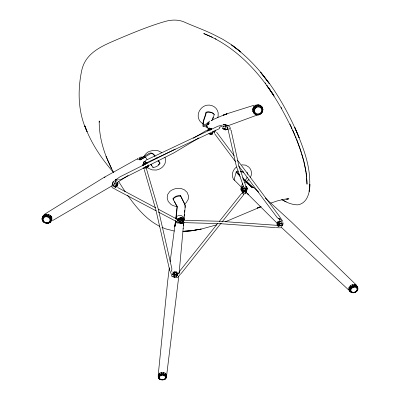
<?xml version="1.0" encoding="UTF-8"?>
<svg xmlns="http://www.w3.org/2000/svg" width="400" height="400" viewBox="0 0 400 400"><rect width="100%" height="100%" fill="white"/><g stroke="black" fill="none" stroke-linecap="round" stroke-linejoin="round"><path stroke-width="0.6" d="M163.56 372.475L165.335 373.215L166.4 374.485L166.535 377.13L165.645 378.8C163.75 380.365 160.785 380.36 158.97 378.675L158.215 376.98L158.525 374.385L159.725 373.145L161.555 372.455L163.56 372.475L163.24 375.255L161.8 375.245L160.465 375.75L159.575 376.665L159.355 377.725L159.83 378.72L160.885 379.435L162.28 379.715L164.19 379.41L164.14 379.705L163.7 379.49L164.82 378.815L165.4 377.83L165.305 376.72L164.53 375.79L163.24 375.255M161.555 372.455L161.8 375.245M159.725 373.145L159.79 374.725L160.465 375.75M158.525 374.385L158.215 376.98L158.97 378.675L160.63 379.675L160.885 379.435M279.665 219.875L279.605 220.67M150.805 164.485L152.985 167.43A8.15 7.37 2.3 0 0 159.945 163.29L159.955 162.765L158.115 160.26M147.395 163.155L147.405 162.49L146.79 162.43L145.43 164.385M152.985 167.43L153.005 166.905M258.425 106.9L260.07 107.335L261.275 108.46L261.765 110.03L261.43 111.705L260.31 113.145L258.695 113.945L256.94 113.925L255.5 113.115L254.635 111.665L254.585 109.915L255.34 108.34L256.72 107.265L258.425 106.9L258.025 104.66L255.68 105.16L253.785 106.64L252.76 108.785L252.83 111.15L254.295 113.675L256.435 114.85L258.795 114.875L260.945 113.81L262.415 111.915L262.91 109.495L261.93 106.805L260.28 105.255L258.025 104.66M47.96 222.635L48.69 223.12C46.415 223.65 44.1 223.09 42.68 221.06C41.43 218.915 42.34 216.105 44.28 214.725C47.04 213.315 50.635 214.665 51.81 217.52L51.91 219.565L50.57 222.095L48.525 223.28L46.28 223.375L46.25 222.705L44.68 222.105L43.55 220.975L43.1 219.55L43.43 218.165L44.465 217.125C46.485 216.1 49.115 217.1 49.985 219.18L50.055 220.66L49.335 221.885L47.96 222.635L46.25 222.705M215.515 131.68L215.305 130.045M177.645 220.51L177.765 218.85L179.215 218.87M183.88 220.47L183.935 218.225M183.705 222.77L179.095 273.23M238.21 171.025L236.94 171.23L236.275 171.75L236.23 172.315L240.2 176.42M241.81 191.24L243.245 190.7L243.67 188.42L242.66 186.695L241.225 187.245L240.805 189.515A9.51 5.375 33.5 0 0 241.81 191.24L243.3 191.245L244.73 190.705L245.155 188.43L244.925 187.925M158.175 375.505L167.61 281.805L169.32 267.88M242.32 192.745L242.68 191.235L243.765 192.29M185.105 207.61L184.945 204.235L180.43 195.57A7.885 6.9 -2.7 0 0 173.02 198.625L174.635 202.22L177.305 206.5L176.01 218.89M278.065 226.22L279.7 225.74L280.185 223.33L279.025 221.41L277.395 221.9L276.915 224.3A10.25 5.85 36.2 0 0 278.055 226.22L281.235 225.69L281.44 224.935L281.715 223.28L280.95 221.9L280.56 221.365L279.025 221.41M178.79 276.24L166.625 375.595M183.775 219.575L183.975 217.745M184.17 215.91L184.37 214.075M184.565 212.245L184.765 210.41M183.375 225.67L183.64 223.225M183.97 220.165L185.295 205.635L180.43 195.57M177.7 220.525L177.755 222.47L181.815 222.65M175.55 220.75L174.91 226.275L175.795 220.735M175.84 218.295L177.025 206.94L174.615 201.65M183.35 221.085L183.54 219.435L184.63 220.205M171.685 270.7L171.89 268.805L158.225 208.9L146.285 168.29M175.425 221.755L170.13 261.71M175.85 220.915L175.13 225.84L174.705 226.675M176.1 219.215L176.625 216.49L177.555 216.005M353.93 292.32L353.69 292.805L351.76 292.665L349.97 291.515L348.745 289.035L349.04 287.31C350.395 284.885 353.625 283.74 356.13 285.035L357.74 287.255L357 288.44L357.115 289.645C356.565 291.585 354.395 292.67 352.48 292.215L351.33 291.525L350.805 290.415L351.02 289.175C352.015 287.405 354.38 286.585 356.215 287.525L357 288.44M241.71 186.43L241.93 185.045L242.73 183.68M142.94 165.83L143.74 161.815L145.28 161.69L145.415 160.84L144.68 161.645M214.39 132.835L214.69 131.255L214.445 130.94M144.105 164.93L144.545 162.74L146.65 162.495M245.94 189.88L245.285 193.045L243.135 192.94M354.91 287.1L355.005 285.83L354.35 284.46M42.86 216.15L42.055 218.885L42.675 220.84L44.19 222.58L44.68 222.105M228.65 128.745L228.28 130.465L236.345 166.195L243.375 186.055M227.42 129.78L227.85 127.35L226.185 126.77L223.21 126.315L222.715 128.415C223.53 128.57 228.655 129.455 226.76 129.775M212.245 133.805L212.76 131.905L212.4 134.105L209.41 133.17M224.95 128.745L225.44 126.645M227.31 129.43L227.795 127.34M145.79 160.575L145.915 160.27M117.575 182.65L116.19 184.025L115.26 186.43L115.725 187.445L117.11 186.07L117.83 184.425L118.03 183.68L117.575 182.65L115.79 181.795L114.405 183.165L113.69 184.785L113.475 185.565L113.94 186.585L115.725 187.445M236.275 171.75L234.055 179.765L241.585 187.38M142.67 165.795L143.81 162.23M206.045 112.22C205.215 116.78 202.285 121.38 202.965 126.12L208.75 124.205L209.05 122.955L203.475 124.98C202.6 121.045 205.78 116.48 206.275 112.54L206.045 112.22L207.565 111.85A10.2 9.84 -72.8 0 1 212.935 113.16L214.25 114.485L212.465 120.355M212.58 118.855L213.115 117.095M47.635 216.925L48.625 214.445M148.8 165.25L148.12 166.77A9.765 6.13 9 0 1 146.925 167.99L145.08 166.85M144.175 164.865L145.485 162.34M50.905 221.265L50.355 222.28L49.335 221.885M213.735 131.09L213.395 131.24M256.94 113.925L256.435 114.85L254.295 113.675L252.83 111.15M176.015 217.79L176.2 217.335M46.355 214.105L45.92 215.315L45.975 216.675M44.28 214.725L43.9 215.915L44.465 217.125M177.995 273.695L176.6 276.535L174.245 276.545L172.765 274.635L174.165 271.8L176.515 271.79L177.995 273.695L176.6 276.535M184.115 219.955L183.745 220.78L183.54 219.435M217.635 117.695L218.115 116.64L218.16 112.77A10.52 9.835 -32.1 0 0 206.75 105.225C200.24 106.58 195.925 114.385 199.405 120.365A10.445 9.79 -37.7 0 0 202.955 123.73M179.245 272.43L180.065 270.68L217.74 223.395M183.345 220.415L183.9 219.25L182.495 217.51L180.28 217.46L178.955 220.14L179.88 221.355L180.36 221.885L182.58 221.93L183.14 220.745M183.815 221.21L182.71 222.88C180.895 222.405 176.775 220.625 179.095 218.3L179.985 218.085M182.58 221.93L183.9 219.25M178.955 220.14L179.745 218.57M180.28 217.46L179.775 218.445L180.36 218.495M180.36 221.885L180.86 220.91L183.085 220.955M183.01 228.735L183.23 228.315M146.925 167.99L146.595 166.995L146.945 166.34M260.07 107.335L260.6 106.075L260.28 105.255M173.645 272.725L174.165 271.8M174.245 276.545L174.76 275.63L177.12 275.62M50.355 222.28L51.655 219.99M243.395 186.375L243.85 186.005M180.655 273.825L178.185 276.805M181.125 273.575L220.865 223.45M145.805 163.99L147.005 162.78L147.025 163.035M356.215 287.525L356.74 286.39L356.13 285.035M219.865 127.71L219.035 128.835L147.325 162.37M179.235 272.63L178.425 273.425M281.755 226.66L280.48 227.88M219.3 221.44L241.48 193.575M178.86 273.265L179.285 272.725M222.025 221.985L243.33 195.175M352.48 292.215L351.76 292.665L349.97 291.515L348.745 289.035M178.825 218.825C176.38 221.4 181.185 223.065 182.985 223.635L184.43 222.46L183.685 223.165M246.115 191.175L247.155 188.455L246.8 187.06L246.19 186.76M172.795 274.1L173.23 273.665M164.53 375.79L165.255 374.79L165.335 373.215M245 180.35L246.065 179.31A9.825 7.78 -46.1 0 0 247.11 177.14M50.055 220.66L51.575 220.395L51.48 218.345L51.81 217.52L50.62 215.68L49.115 217.835M207.365 122.975L209.83 121.11M114.935 181.605L118.25 179.46M355.91 291.595L356.7 290.93M281.88 226.09L282.935 224.2L282.9 222.37M255.5 113.115L254.49 113.755L253.34 111.825L253.275 109.52L254.275 107.43L256.12 105.985L258.405 105.5L260.6 106.075L262.21 107.585L262.865 109.685L262.415 111.915L261.43 111.705M244.9 182.34L246.01 182.18L252.075 187.565L253.285 187.72L247.29 182.195L246.53 182.065M237.93 171.69L237.36 172.51L239.35 174.735M246.035 181.915L248.98 179.595M184.385 204.125L186.2 202.74L188.16 199.455L188.475 195.82L187.15 192.42L184.41 189.83L180.765 188.36A11.84 9.08 -7.2 0 0 169.78 191.48L167.7 194.48L167.17 198.015L168.23 201.48L170.865 204.345A10.35 8.7 -0.7 0 0 177.105 206.43M261.275 108.46L262.235 107.335L260.58 105.78L258.32 105.185L255.97 105.685L254.07 107.17L253.04 109.32L253.11 111.69L254.635 111.665M114.6 180.595L119.915 176.875L175.265 149.125M44.21 214.465L103.445 177.76L136.625 159.25M116.345 179.86L116.775 179.575M117.275 182.485L128.115 175.48M137.245 159.17L138.11 158.845M198.92 137.915L174 152.825L120.34 179.805L118.945 179.895M193.32 138.265L206.65 130.315M163.92 379.74L165.645 378.8L166.535 377.13L166.4 374.485M111.865 185.93L52.39 220.68M138.985 158.01L141.32 156.795M177.26 219.11L177.765 218.85L177.57 220.085L177.26 219.11L176.935 219.155M256.005 114.255L256.295 114.805L258.725 114.835L260.94 113.735L262.45 111.785L262.145 111.245M351.33 291.525L350.24 291.76L349.255 290L349.55 288.27C350.905 285.84 354.145 284.695 356.655 285.99L357.74 287.255L357.945 289.235L357.165 290.87L355.63 292.155L353.515 292.595M146.265 160.07L218.03 126.17L222.515 125.055M211.845 120.1L225.725 114.15L254.155 105.2M260.735 206.86L225.18 221.84M219.21 127.32L222.3 126.185M207.105 130.125L207.93 129.965M165.305 376.72L166.4 375.625L165.34 374.35C163.17 373.015 160.01 373.35 158.515 375.525L158.33 377.345L159.355 377.725M261.225 206.52L257.245 208.02L260.705 206.74M257.815 114.805L228.75 125.48M280.155 221.505L280.56 221.365M270.785 203.105L277.24 200.915L284.285 199.245L288.975 198.87L287.16 198.89M177.975 277.32L176.105 277.61M225.93 114.255L227.135 113.9M216.78 224.81L201.115 229.13L191.225 230.79L182.755 231.45M220.165 223.735L221.295 223.38M43.55 220.975L42.675 220.84M211.215 120.64L211.915 120.425M49.985 219.18L51.48 218.345C50.295 215.485 46.695 214.135 43.93 215.545L42.505 216.975L42.08 219.16L43.1 219.55M159.83 378.72L159.4 378.84L158.84 377.675L159.095 376.435C160.37 374.59 163.045 374.295 164.89 375.43L165.795 376.51L165.91 377.8L165.235 378.95L164.82 378.815M278.93 221.855L279.46 221.715M225.805 114.465L223.18 115.125L225.865 114.525M176.945 219.42L177.335 219.32M206.275 112.54L207.8 112.165A10.215 9.855 -72.7 0 1 213.18 113.48L214.25 114.485M114.09 181.04L113.17 181.625L112.765 182.4L112.085 185.62M279.705 227.835L276.175 227.645M182.39 223.02L176.915 222.97L176.695 221.82L176.17 221.28L176.675 222.275M181.805 223.19L180.345 223.15M357.115 289.645L357.595 289.56L357.895 288.92M261.765 110.03L262.865 109.685L262.605 108.96M178.01 215.575L181.095 215.485L183.395 216.865M214.295 131.51L213.44 131.345M228.105 125.555C229.435 125.585 224.135 124.615 223.595 124.245L223.89 124.74M146.99 159.625L146.565 158.485L145.345 157.165L140.12 159.955L138.67 159.275L143.67 156.54L144.05 156.69M144.08 161.755L144.535 161.71M350.805 290.415L349.545 290.28L349.835 288.605C351.155 286.245 354.3 285.135 356.74 286.39L357.795 287.62M208.17 130.25L207.275 130.31L207.86 130.78L208.9 129.545L210.585 130.03M183.535 231.275L191.225 230.79L201.095 229.07L191.225 230.79L183.545 231.285M244.435 193.97L245.955 193.605C245.975 191.405 248.28 187.87 245.77 186.235M165.4 377.83L166.415 377.485L166.29 376.025L165.255 374.79C163.145 373.49 160.08 373.815 158.62 375.93L159.575 376.665M226.11 129.77L224.745 129.2L223.825 129.245M226.15 129.59L225.325 129.145L223.865 129.065M46.225 223.145L48.2 223.06L49.805 222.185L50.655 220.75L50.57 219.015C49.56 216.58 46.495 215.425 44.14 216.625L42.93 217.835L42.545 219.46L43.07 221.12L44.39 222.445M279.7 225.74L281.235 225.69M280.185 223.33L281.715 223.28M243.245 190.7L244.73 190.705M243.67 188.42L245.155 188.43M242.66 186.695L243.65 186.7M241.225 187.245L242.22 187.255M212.4 134.105L210.96 133.965M185.29 220.38L219.015 221.23L276.09 225.27M276.81 225.5L277.495 225.52M276.745 225.41L277.42 225.435M185 222.66L219.28 223.625L275.65 227.615M212.505 132.23L213.455 132.225L213.12 131.905M241.67 164.825L245.48 165.12L248.645 166.92A10.095 9.055 -29.7 0 1 250.365 177.57M285.945 199.02L287.745 199.165M209.165 133.3L211.43 133.875L210.895 133.895M210.86 134.055C212.745 134.17 207.625 132.955 209.47 133.735M175.31 277.465L172.865 276.54M226.16 125.63C229.54 126.155 223.21 124.37 225.135 125.365M224.73 129.52C221.915 129.165 227.865 130.535 225.16 129.615M160.63 379.675L159.355 378.68M209.915 133.88C206.94 133.52 213.785 134.945 209.915 133.88L210.41 133.975M240.495 171.3L243.49 171.875M240.805 171.76L243.805 172.335M174.36 231.055L165.35 228.785L161.955 227.31M210.055 129.925L208.07 129.71L208.285 130.02M254.585 109.915L253.275 109.52L252.76 108.785M211.285 129.115L208.315 128.68L208.53 128.99M225.345 126.64L226.375 126.905M225.22 129.635L224.195 129.375M211.525 128.975L210.05 128.75L210.58 129.02M243.225 194.52L243.75 194.645L243.19 193.69L241.905 193.045L241.92 193.39M202.965 126.12L208.075 127.5M356.53 290.87L356.915 290.99L357.09 290.6M145.985 168.39L144.21 167.535M351.02 289.175L349.835 288.605L349.04 287.31M209.51 133.57L208.98 133.36M115.47 189.335L113.14 188.025M44.23 222.4L46.38 223.22M212.32 37.265L203.725 33.545C233.65 45.485 256.86 69.44 274.06 96.1L266.855 85.55C276.535 99.14 284.75 113.715 291.9 128.78L291.69 128.33C299.615 145.97 306.455 164.665 307.02 184.2L306.68 178.48M159.69 226.325C146.175 219.51 136.275 207.4 127.615 195.295M223.47 129.045L222.845 128.77A10.965 0.83 -77.4 0 1 222.725 128.38M172.635 272.02L173.065 272.215M145.485 166.475L146.595 166.995M114.405 183.165L116.19 184.025M113.475 185.565L115.26 186.43M211.67 129.165L209.15 127.98L209.42 128.565M161.72 152.56L157.885 150.655L153.53 150.315L149.315 151.38A10.645 9.7 11.6 0 0 144.24 156.34M172.785 276.855L171.255 275.79M244.2 187.535L245.905 188.675L243.945 191.67L243.32 191.735L242.415 190.92M215.065 38.615L216.155 39.17M207.31 123.77L207.04 123.56L209.075 122.645L208.685 124.31L206.655 125.2L206.92 125.41M156.145 210.855L115.82 189.585M158.345 212.01L175.395 220.995M286.18 201.875L281.785 199.53C286.645 202.545 292.015 204.83 297.825 204.855C307.265 203.355 309.945 192.43 309.9 184.285L309.115 191.36C312.285 169.115 303.265 147.35 294.705 127.28L299.16 137.695C284.395 102.47 263.09 67.615 231.645 45.035L240.85 51.96L231.54 44.76L222.65 39.22L213.84 34.7C204.06 29.835 193.7 26.31 183.755 21.81C177.96 19.485 171.615 19.705 165.65 21.305C149.77 25.835 134.48 32.215 119.265 38.585C103.9 45.28 86.005 51.685 81.82 70.04L81.675 70.66C77.46 90.98 78.005 112.68 87.095 131.65L84.815 125.875C91.055 143.22 101.535 158.72 113.59 172.54M155.53 207.72L117.685 187.54M158.265 209.175L176.855 219.075M243.63 191.425L244.74 191.655L246.96 188.215L245.9 187.48L245.945 186.63L246.375 187.69M258.725 114.835L258.695 113.945M242.605 192.095L243.19 192.465L242.68 191.235M43.43 218.165L42.515 217.305L43.9 215.915C46.585 214.55 50.09 215.86 51.24 218.64L51.335 220.63M248.46 194.405L245.855 192.045M248.425 194.42L247.57 193.805L277.365 223.47M229.165 126.415L230.155 127.34M255.34 108.34L253.785 106.64M183.165 217.335L183.64 217.73M349 290.275L281.405 227.395M253.26 187.205L258.79 192.165M279.43 219.205L277.275 217.695L238.71 165.97M176.265 272.71L176.635 273.045A1.285 1.095 31.3 0 1 176.015 274.765A1.285 1.095 31 0 1 174.435 273.56A1.285 1.095 31 0 1 175.805 272.52M265.185 197.98L291.45 222.015L356.035 284.75M279.755 219.495L279 218.8L279.48 219.245M242.505 177.705L252.88 187.455L251.915 187.45L242.9 178.965M147.4 167.405L148.26 168.235L152.135 169.885L156.285 170.065A12.185 11.565 27.9 0 0 165.135 163.185L165.58 159.4L164.92 157.255M351.94 288.025L350.315 285.715M143.765 168.395L144.285 168.7L143.095 167.67M179.455 219.155L180.86 220.91M260.31 113.145L260.945 113.81L260.64 113.19M234.485 180.29L233.345 178.995A10.015 8.92 -34 0 1 236.44 167.02M173.285 273.715L174.76 275.63M229.52 128.015L230.305 130.135M112.57 188.105L111.97 186.895L111.97 185.94M265.155 82.83L265.91 83.815M279.855 218.515L282.105 221.915M216.615 132.225L234.11 155.645M237.465 160.13L278.79 215.445L282.63 221.135M214.555 133.595L235.365 161.49M208.185 128.675L207.025 127.115L206.665 125.28M151.19 164.45L151.915 165.435M155.18 156.25C154.165 154.175 151.75 152.14 149.35 153.255L139.01 159.355L140.1 159.87L150.41 153.75C152.325 152.86 153.955 154.775 154.795 156.265M156.28 157.755L157.015 158.755M158.105 160.78L159.945 163.29M145.345 157.165L145.49 157.745M268.795 87.89L270.57 90.465M271.985 92.52L273.05 94.065M125.205 191.79L118.705 181.635M355.385 291.835L355.63 292.155L355.515 291.925M171.55 275.29L170.425 271.485M255.68 105.16L256.72 107.265M281.245 107.415L281.825 108.485M352.23 284.695L353.34 287.28M173.02 198.625L173.815 200.135M99.375 122.185L99.19 120.965C99.05 139.05 104.965 156.465 113.475 172.24M289.935 124.06L291.79 127.83M158.225 375.84L158.66 376.75M106.02 156.265L111.47 168.375M292.735 130.025L295.095 135.505M295.565 136.605L296.27 138.25M296.715 139.365L300.62 150.115M245.815 185.985L238.92 166.16L231.075 130.13M169.85 271.005L155.78 209.48L144.2 169.505M230.415 127.865L230.65 128.615M261.93 106.805L262.44 108.42M300.795 150.71L301.325 152.5M301.68 153.69L303.8 160.845M247.685 174.38L247.085 172.57L247.27 173.465M115.79 181.795L115.845 182.05M303.98 161.44L306.225 172.615M171.44 270.845L171.55 271.495M117.47 183.98L117.505 184.27A1.375 0.46 -64 0 1 117.43 184.69M306.27 173.2L306.59 177.305M173.035 199.195A7.895 6.91 -2.8 0 1 180.455 196.135M159.685 163.23A8.14 7.36 2.3 0 1 158.255 164.89M282.8 223.255A2.42 1.6 87.2 0 1 282.18 225.74M226.625 114.21A2.275 0.31 13.2 0 1 226.685 113.87M223.205 126.325A10.965 0.83 -77.3 0 1 223.305 126.805M223.815 125.095A2.59 0.31 13 0 1 224.565 124.825A2.59 0.31 13 0 1 228.055 125.72A2.59 0.31 13 0 1 227.265 125.98M104.31 177.545A2.205 0.785 -63.7 0 1 105.14 177.05M114.095 184.555A1.37 0.465 -64 0 1 114.27 184.075M113.95 186.59A10.635 6.99 7.8 0 1 114.345 186.11M117.255 185.17A1.375 0.46 -64 0 1 116.725 186.035M116.45 186.285A1.375 0.46 -64 0 1 116.295 185.05A1.375 0.46 -64 0 1 117.47 183.98M112.235 185.605A2.515 0.86 -64 0 1 113.595 181.83M136.97 159.215A2.025 0.665 -64.7 0 1 137.86 158.995M143.425 165.12A1.26 0.4 -64.9 0 1 143.29 164.715M142.79 165.85A2.31 0.735 -64.9 0 1 142.9 164.62M143.2 163.8A2.31 0.735 -64.9 0 1 143.615 163M148.53 165.12A1.005 0.315 -64.9 0 1 148.585 166.07A1.005 0.315 -64.9 0 1 147.78 166.815A1.005 0.315 -64.9 0 1 148.34 165.295M148.675 164.865A1.26 0.395 -64.9 0 1 148.61 165.54M148.445 165.985A1.26 0.395 -64.9 0 1 148.22 166.415M147.97 166.77A1.26 0.395 -64.9 0 1 147.435 166.925A1.26 0.395 -64.9 0 1 147.665 165.805M147.83 166.705A1.26 0.395 -64.9 0 1 147.29 166.855A1.26 0.395 -64.9 0 1 147.52 165.74M172.595 274.95A10.085 0.39 -63.9 0 1 173.5 272.975M175.345 277.39A2.35 2 31.2 0 1 173.625 276.99M172.745 274.045A2.35 2 31.2 0 1 173.31 273.5M181.84 223.12A2.215 1.79 27.6 0 1 179.48 222.945M241.945 187.77A1.235 0.76 -90 0 1 242.875 189.16A1.235 0.76 -90 0 1 241.725 190.02A1.235 0.76 -90 0 1 241.675 187.97M246.815 187.655A2.255 1.405 -90 0 1 246.005 191.175M211.52 120.66A2.07 0.255 13.3 0 1 211.53 120.375M209.99 128.99A2.35 0.265 13.1 0 1 209.165 128.47A2.35 0.265 13.1 0 1 211.735 128.9M162.28 379.715L162.26 380L162.24 379.715M350.49 289.01L350.24 290.47L350.85 291.76L352.185 292.56C354.42 293.095 356.95 291.82 357.595 289.56L357.465 288.15L356.545 287.075C354.405 285.975 351.645 286.945 350.49 289.01M262.355 109.925L261.96 111.875L260.665 113.545L258.785 114.48L256.72 114.455L255.03 113.5L254.02 111.81L253.965 109.785L254.84 107.95L256.455 106.69L258.45 106.265L260.37 106.77L261.78 108.09L262.355 109.925M214.53 132.04L213.895 131.575L214.53 132.04M116.495 179.37L115.355 180.075L116.495 179.37M226.38 125.49L225.83 125.65L226.38 125.49M278.965 218.75L278.41 218.37L278.95 218.775M260.77 72.48L260.49 72.15L269.35 83.62L260.77 72.48M207.025 127.1L206.655 125.2L207.025 127.115M277.62 222.95A1.325 0.87 87.3 0 0 278.165 225.12A1.325 0.87 87.3 0 0 279.115 223.395A1.325 0.87 87.3 0 0 277.62 222.95M277.755 222.945A1.325 0.87 87.2 0 0 278.295 225.115A1.325 0.87 87.2 0 0 279.24 223.395A1.325 0.87 87.2 0 0 277.755 222.945M277.56 223.135A1.055 0.695 87.3 0 0 277.99 224.86A1.055 0.695 87.3 0 0 278.745 223.49A1.055 0.695 87.3 0 0 277.56 223.135M116.785 186.215A1.375 0.465 -64 0 0 117.625 184.055A1.375 0.465 -64 0 0 116.38 185.285A1.375 0.465 -64 0 0 116.785 186.215M116.635 185.635A1.09 0.37 -63.8 0 0 116.905 186.235A1.095 0.37 -64 0 0 117.685 184.965A1.095 0.37 -64 0 0 117.42 184.36A1.095 0.37 -64 0 0 116.64 185.635M174.655 274A1.285 1.095 31 0 0 176.8 274.24A1.285 1.095 31 0 0 175.69 272.41A1.285 1.095 31 0 0 174.655 274M174.805 273.195A1.025 0.87 31.1 0 0 175.675 274.315A1.025 0.87 31.3 0 0 176.76 273.655A1.025 0.87 31.3 0 0 175.89 272.54A1.025 0.87 31.3 0 0 174.805 273.2M180.755 219.42A1.215 0.98 27.6 0 0 182.775 219.685A1.215 0.98 27.6 0 0 181.72 218.02A1.215 0.98 27.6 0 0 180.755 219.42M180.71 219.505A1.215 0.98 27.5 0 0 182.735 219.77A1.215 0.98 27.5 0 0 181.675 218.105A1.215 0.98 27.5 0 0 180.71 219.505M181.025 219.215A0.965 0.78 27.5 0 0 182.635 219.425A0.965 0.78 27.5 0 0 181.795 218.1A0.965 0.78 27.5 0 0 181.025 219.215M241.405 188.19A1.235 0.76 90 0 0 241.875 190.185A1.235 0.76 90 0 0 242.705 188.53A1.235 0.76 90 0 0 241.405 188.19M242.275 189.585A0.98 0.61 -89.9 0 0 241.895 187.995A0.98 0.61 -89.9 0 0 241.235 189.32A0.98 0.61 -89.9 0 0 242.275 189.585"/></g></svg>
